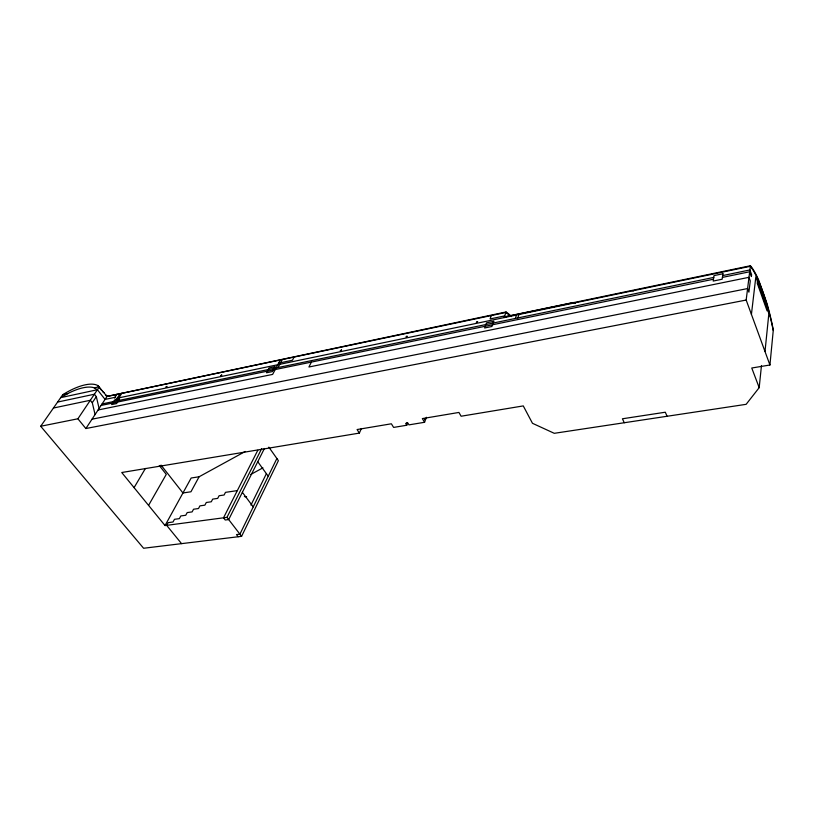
<?xml version="1.0" encoding="UTF-8"?>
<svg xmlns="http://www.w3.org/2000/svg" width="814" height="814" viewBox="0 0 814 814"><rect width="100%" height="100%" fill="white"/><g stroke="black" fill="none" stroke-linecap="round" stroke-linejoin="round"><path stroke-width="1.22" d="M261.681 448.626L226.974 517.348L165.038 525.569L121.744 472.517L359.371 433.099L357.081 429.538L391.371 423.789L393.62 427.421L406.766 425.234L405.647 423.412L407.865 423.036L408.974 424.867L424.562 422.283L422.344 418.589L458.933 412.444L461.1 416.229L523.27 405.911L532.478 423.3L554.273 433.313L746.133 404.324L759.187 387.657L751.76 368.009L769.932 364.998L773.3 329.965L772.16 324.308A79.416 18.193 80 0 0 766.92 303.347L758.648 279.996A79.416 18.193 80 0 0 752.085 267.867L750.427 265.74L504.304 317.063M764.997 351.495L768.864 313.492L755.84 276.841L751.424 314.397M759.187 387.657L761.477 365.496M769.932 364.998L746.173 300.04L750.427 265.74M573.3 302.676L575.203 303.449M517.826 317.948L518.966 314.499M515.333 318.457L516.473 315.018M504.131 317.592L506.064 311.966L508.445 313.695A70.787 29.263 79.8 0 1 511.497 316.554M491.3 315.547L490.099 318.935L504.711 315.883M424.562 422.283L425.234 420.512L424.684 419.586L425.02 418.701L425.569 419.627L426.455 417.297M406.766 425.234L407.458 423.473L406.908 422.558M359.371 433.099L361.345 428.52M510.307 316.28A73.413 30.413 79.9 0 0 505.881 312.484L107.031 396.438L97.853 385.582A42.664 17.043 -36.9 0 0 62.739 394.709L40.7 426.261L143.6 548.26L241.585 536.334L278.398 460.663L268.844 447.151M276.882 458.516L239.916 534.167L236.477 534.595L238.146 536.752M250.956 505.107L266.402 473.646M311.386 362.098L308.923 367.012L748.992 277.309L750.284 280.891L748.9 292.155L747.598 288.553L92.023 419.19M264.428 448.473L228.683 519.566L225.224 520.014L223.524 517.806L257.794 450.274M294.088 357.061L292.44 360.256L280.545 362.739M278.022 367.541L282.224 359.564M275.203 369.556L272.639 374.409L98.097 409.981M276.048 367.948L280.26 359.971M278.978 363.064L278.642 363.705L279.762 362.902M245.279 451.465L199.104 476.77L190.954 491.778L182.947 492.969L161.05 465.12M165.038 525.569L191.168 478.011L199.104 476.77M148.565 505.382L166.27 474.369L159.31 465.537M134.086 487.637L145.421 468.437M116.229 399.694L120.136 393.681M117.888 399.348L121.785 393.335M116.84 394.373L114.499 397.965L115.15 397.832L115.547 397.232L105.067 399.42L97.415 389.723L93.915 387.708A42.796 17.125 -37 0 0 68.407 393.243L60.694 397.639L97.415 389.723M40.7 426.261L77.9 418.783L85.857 428.54L107.031 396.438L105.454 395.248M107.845 396.265L506.064 311.966M95.075 414.57L92.287 402.706L96.327 396.652L94.393 394.22L57.601 402.065M77.9 418.783L99.41 386.752L94.271 387.861M250.753 474.481L262.922 467.836M62.739 394.709L67.694 393.63M53.439 408.028L90.334 400.264L92.287 402.706M504.375 316.88L573.331 302.493M117.206 398.178L750.355 266.3A82.387 18.926 80 0 1 773.249 330.535M632.814 290.934L633.913 290.7M102.096 403.927L713.756 277.421M722.69 275.57L749.908 269.943L751.607 274.705L751.383 276.536L749.684 271.774L722.425 277.391M101.099 405.433L713.471 279.233M85.857 428.54L746.173 300.04M237.322 490.618L225.488 492.348L224.115 495.004L219.088 495.736L217.704 498.392L212.688 499.114L211.294 501.78L206.298 502.482L204.894 505.158L199.918 505.86L198.504 508.536L193.549 509.228L192.114 511.904L187.189 512.586L185.745 515.272L180.83 515.944L179.375 518.64L174.481 519.301L173.016 521.998L168.142 522.649L166.656 525.356L181.553 543.64M553.581 307.336L552.879 306.99L553.133 307.519M102.523 391.524L104.09 392.704M97.853 385.582L101.75 390.537M226.974 517.348L241.585 536.334M242.379 492.328L253.246 506.888M257.763 461.721L268.233 476.221M624.277 422.741L622.415 418.783L665.303 412.22L667.093 416.269M96.327 396.652L99.105 408.465M105.881 395.136A44.007 17.959 -37.1 0 1 107.519 396.337M244.393 496.56A31.197 16.473 -37.4 0 1 246.622 496.866M767.358 308.079L767.073 310.836L757.285 283.323L757.6 280.596L767.358 308.079M722.964 273.758L722.15 279.222L713.186 281.064L714.041 275.61L722.964 273.758M493.752 321.337L491.931 326.485L484.625 327.991L486.467 322.843L493.752 321.337M477.594 321.55L476.383 322.425L477.594 321.55M406.4 336.426L406.125 337.098L407.295 336.243L406.4 336.426M341.493 350L340.344 350.824L341.493 350M274.928 366.748L272.375 371.571L266.483 372.781L269.047 367.969L274.928 366.748M221.734 375.03L220.635 375.814L221.734 375.03M166.392 386.599L166.015 387.21L167.094 386.457L166.392 386.599M119.546 399.002L116.595 403.561L111.61 404.578L114.57 400.03L119.546 399.002"/></g></svg>
